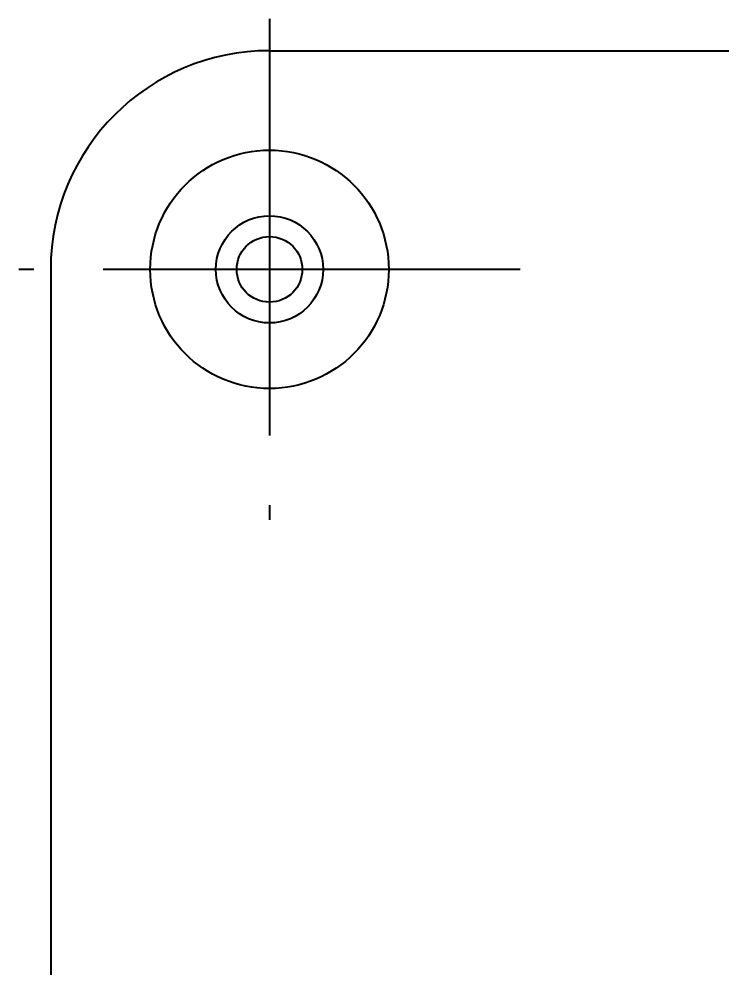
# Model space of a CAD drawing. Header units: millimetres. Extents: x 940 to 1780, y -29 to 565.
# Drawn here: x 1039.56 to 1071.65, y 174.45 to 217.8 of the extents above; entities that cross this region are included whole.
import ezdxf

# ---------------------------------------------------------------- set-up
doc = ezdxf.new("R2010")
doc.units = ezdxf.units.MM
doc.header["$PDSIZE"] = -1
doc.linetypes.add('CENTER2', pattern=[28.575, 19.05, -3.175, 3.175, -3.175])
doc.layers.add('3中心线层', color=1, linetype='CENTER2')
doc.layers.add('7标注层', color=4, linetype='Continuous')
doc.styles.add('PC_TEXTSTYLE', font='ISOCP.SHX', dxfattribs={"width": 0.707, "bigfont": 'GBCBIG.SHX'})
doc.dimstyles.new('GB_LINEAR', dxfattribs={"dimtxt": 3.5, "dimasz": 3.5, "dimexe": 1, "dimexo": 0, "dimgap": 1.5, "dimtad": 1, "dimdsep": 46, "dimtxsty": 'PC_TEXTSTYLE', "dimcen": 0, "dimclrd": 256, "dimclrt": 3, "dimadec": 0, "dimazin": 2, "dimtp": 0.1, "dimtm": 0.1, "dimtfac": 0.71, "dimtdec": 3, "dimtmove": 0, "dimatfit": 3, "dimfxl": 1, "dimtfill": 1, "dimarcsym": 0})

# ---------------------------------------------------------------- blocks, each defined once
blk = doc.blocks.new('*D9')
at = {"layer": '7标注层', "color": 0, "lineweight": -2}
for p, q in [((1041.01, 184.746), (1041.01, 114.853)), ((1179.81, 184.746), (1179.81, 114.853))]:
    blk.add_line(p, q, dxfattribs=at)
at = {"layer": '7标注层', "lineweight": -2}
blk.add_line((1048.01, 116.853), (1172.81, 116.853), dxfattribs=at)
at = {"layer": '7标注层'}
for points in [[(1048.01, 118.02), (1048.01, 115.686), (1041.01, 116.853)], [(1172.81, 115.686), (1172.81, 118.02), (1179.81, 116.853)]]:
    blk.add_solid(points, dxfattribs=at)
at = {"layer": 'Defpoints', "color": 0}
for p in [(1041.01, 184.746), (1179.81, 184.746), (1179.81, 116.853)]:
    blk.add_point(p, dxfattribs=at)
at = {"layer": '7标注层', "color": 3, "insert": (1110.41, 123.003), "char_height": 7, "attachment_point": 5, "style": 'PC_TEXTSTYLE', "bg_fill": 3, "box_fill_scale": 1.1, "bg_fill_color": 257, "bg_fill_transparency": 0}
blk.add_mtext('138.8', dxfattribs=at)

msp = doc.modelspace()

# ---------------------------------------------------------------- linework, layer by layer
at = {"color": 7, "linetype": 'Continuous', "lineweight": 25}
for p, q in [((1051.01, 216.352), (1089.809, 216.352)), ((1041.01, 206.352), (1041.01, 157.381))]:
    msp.add_line(p, q, dxfattribs=at)
for radius in [5.45, 2.45, 1.5]:
    msp.add_circle((1051.01, 206.352), radius, dxfattribs=at)
msp.add_arc((1051.01, 206.352), 10, 90, 180, dxfattribs=at)
at = {"layer": '3中心线层'}
for p, q in [((1051.01, 217.802), (1051.01, 194.902)), ((1062.46, 206.352), (1039.56, 206.352))]:
    msp.add_line(p, q, dxfattribs=at)

# ---------------------------------------------------------------- next in the draw order: dimensions: what is measured, and where the dimension line sits
at = {"layer": '7标注层'}
dim = msp.add_linear_dim(base=(1179.81, 116.853), p1=(1041.01, 184.746), p2=(1179.81, 184.746), dimstyle='GB_LINEAR', override={"dimscale": 2, "dimgap": 1.5, "dimtad": 1, "dimjust": 0, "dimdec": 2, "dimlfac": 1, "dimse1": 0, "dimse2": 0, "dimsd1": 0, "dimsd2": 0, "dimclrd": 256, "dimclre": 0, "dimtofl": 1, "dimtvp": 0.1}, dxfattribs=at)
dim.commit()
dim.dimension.update_dxf_attribs({"geometry": '*D9', "text_midpoint": (1110.41, 123.003)})

doc.saveas('drawing.dxf')
